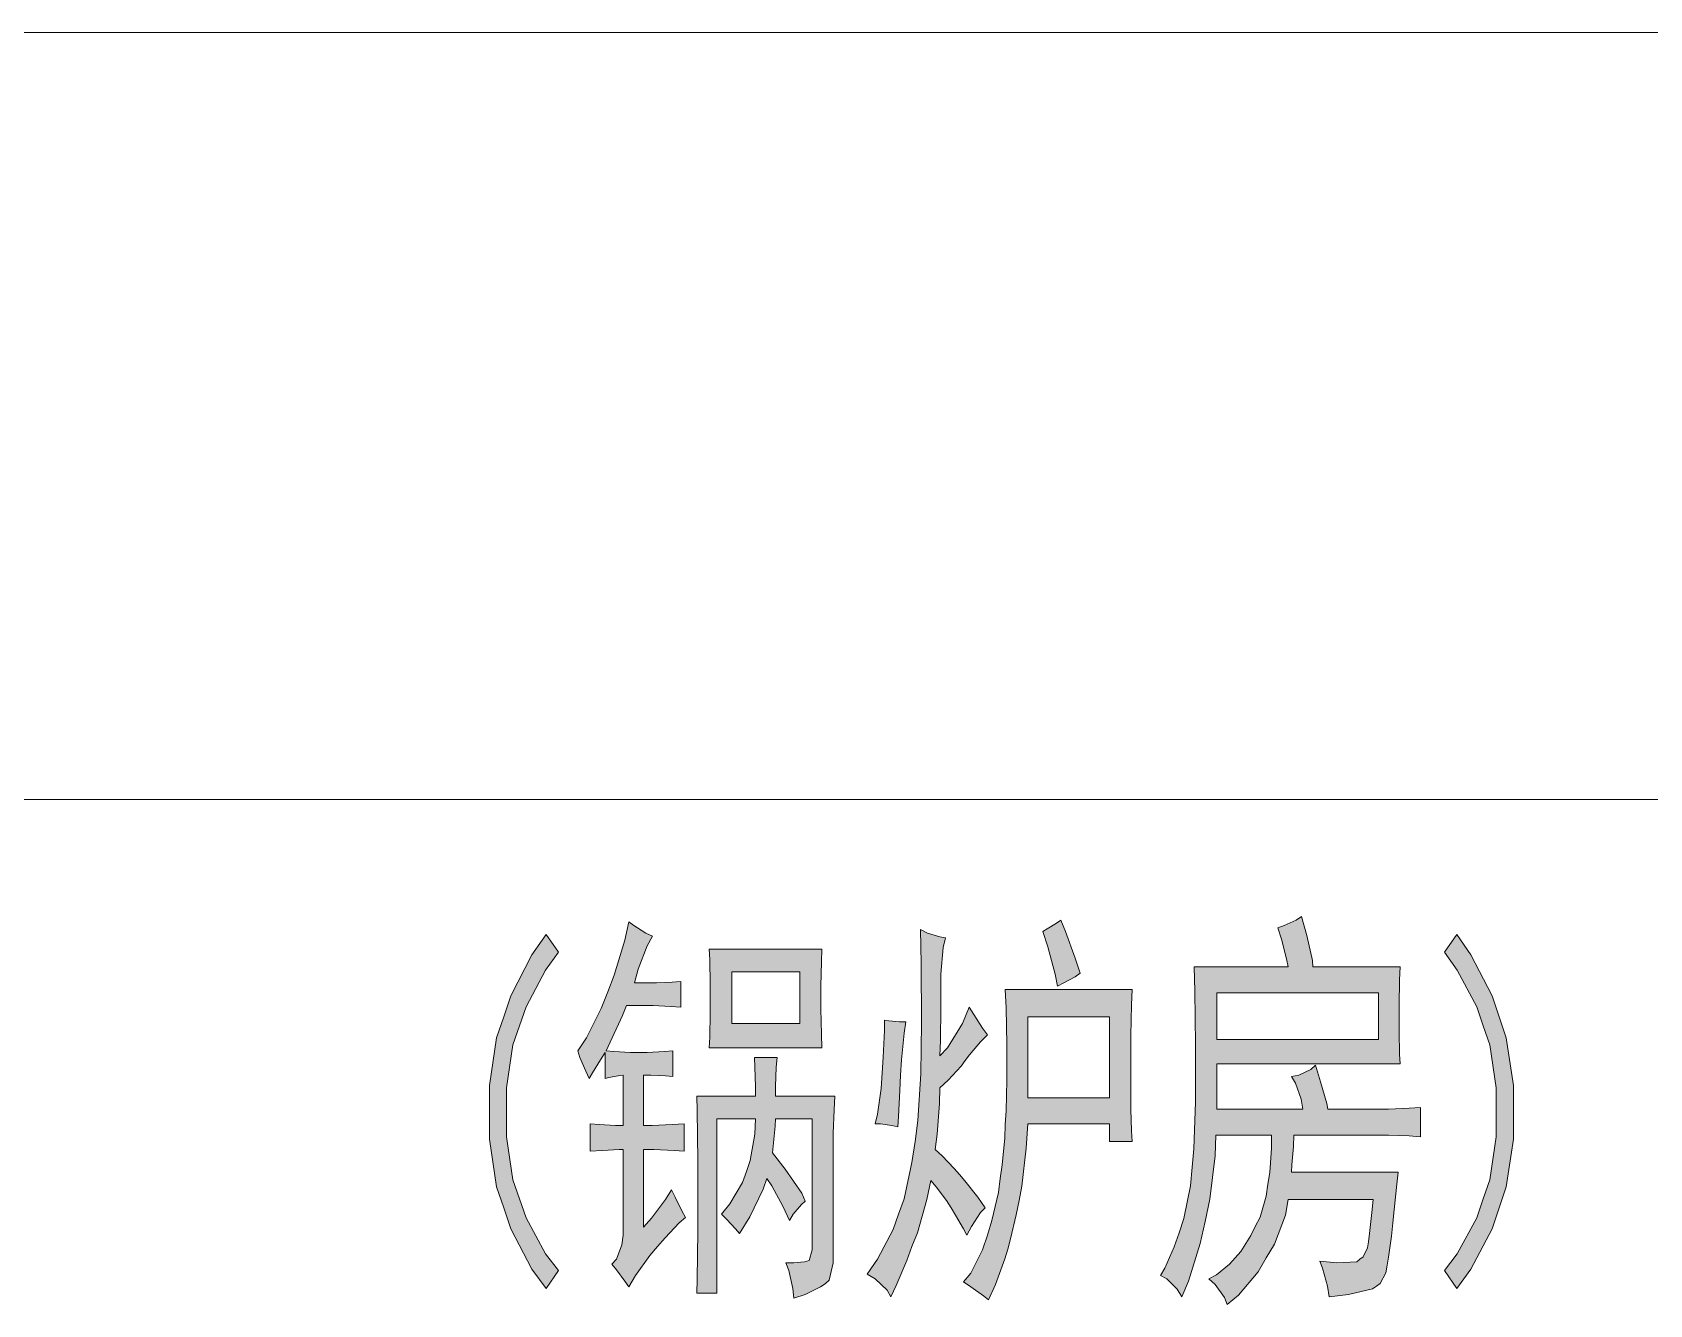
# Model space of a CAD drawing. Header units: millimetres. Extents: x 0 to 207, y 0 to 293.
# Drawn here: x 100.59 to 117.21, y 206.9 to 219.97 of the extents above; entities that cross this region are included whole.
import ezdxf

# ---------------------------------------------------------------- set-up
doc = ezdxf.new("R2010")
doc.units = ezdxf.units.MM

msp = doc.modelspace()

# ---------------------------------------------------------------- hatches: boundary and pattern name
h = msp.add_hatch(color=0)
h.paths.add_polyline_path([(113.534472, 209.246611), (113.608556, 209.260722), (113.732028, 209.320694), (113.777889, 209.363028), (113.830806, 209.193694), (113.894306, 208.971444), (113.904889, 208.911472), (114.427, 208.911472), (114.529306, 208.911472), (114.740972, 208.922056), (114.857389, 208.929111), (114.857389, 208.62925), (114.740972, 208.639833), (114.529306, 208.646889), (114.427, 208.646889), (113.555639, 208.646889), (113.552111, 208.530472), (113.538, 208.339972), (113.534472, 208.265889), (114.628083, 208.265889), (114.613972, 208.142417), (114.589278, 207.877833), (114.575167, 207.743778), (114.561056, 207.606194), (114.529306, 207.391), (114.515194, 207.309861), (114.501083, 207.23225), (114.444639, 207.122889), (114.405833, 207.094667), (114.3635, 207.066444), (114.120083, 207.01), (113.919, 206.985306), (113.901361, 207.094667), (113.851972, 207.278111), (113.82375, 207.352194), (114.000139, 207.334556), (114.20475, 207.345139), (114.2365, 207.369833), (114.26825, 207.394528), (114.314111, 207.48625), (114.324694, 207.54975), (114.335278, 207.634417), (114.359972, 207.849611), (114.370556, 207.983667), (113.499194, 207.983667), (113.470972, 207.824917), (113.358083, 207.525056), (113.273417, 207.383944), (113.18875, 207.242833), (112.987667, 207.002944), (112.87125, 206.904167), (112.843028, 206.97825), (112.747778, 207.112306), (112.684278, 207.16875), (112.761889, 207.211083), (112.895944, 207.320444), (112.952389, 207.383944), (113.012361, 207.450972), (113.114667, 207.61325), (113.160528, 207.7085), (113.209917, 207.80375), (113.273417, 208.018944), (113.291056, 208.142417), (113.308694, 208.262361), (113.326333, 208.512833), (113.326333, 208.646889), (112.754833, 208.646889), (112.747778, 208.431694), (112.694861, 207.987194), (112.645472, 207.757889), (112.596083, 207.532111), (112.476139, 207.144056), (112.405583, 206.985306), (112.359722, 207.062917), (112.250361, 207.16875), (112.186861, 207.204028), (112.232722, 207.278111), (112.327972, 207.496833), (112.377361, 207.641472), (112.42675, 207.789639), (112.493778, 208.124778), (112.511417, 208.315278), (112.529056, 208.505778), (112.546694, 208.989083), (112.546694, 209.278361), (112.546694, 209.578222), (112.539639, 210.125028), (112.532583, 210.3755), (113.499194, 210.3755), (113.481556, 210.456639), (113.428639, 210.657722), (113.393361, 210.774139), (113.456861, 210.798833), (113.580333, 210.855278), (113.636778, 210.890556), (113.689694, 210.696528), (113.749667, 210.439), (113.753194, 210.3755), (114.64925, 210.3755), (114.642194, 210.241444), (114.638667, 209.976861), (114.638667, 209.842806), (114.638667, 209.70875), (114.642194, 209.475917), (114.64925, 209.377139), (112.765417, 209.377139), (112.765417, 208.911472), (113.650889, 208.911472), (113.63325, 209.013778), (113.573278, 209.179583)])
h.paths.add_polyline_path([(114.427, 209.627611), (114.427, 210.107389), (112.765417, 210.107389), (112.765417, 209.627611)])
h = msp.add_hatch(color=0)
h.dxf.hatch_style = 2
h.paths.add_polyline_path([(107.258556, 209.959222), (107.152722, 209.966278), (106.972806, 209.976861), (106.898722, 209.976861), (106.701167, 209.976861), (106.658833, 209.874556), (106.553, 209.64525), (106.4895, 209.511194), (106.570639, 209.504139), (106.739972, 209.493556), (106.828167, 209.493556), (106.912833, 209.493556), (107.089222, 209.504139), (107.177417, 209.511194), (107.177417, 209.246611), (107.099806, 209.253667), (106.948111, 209.260722), (106.874028, 209.260722), (106.874028, 208.745667), (106.962222, 208.745667), (107.170361, 208.75625), (107.293833, 208.763306), (107.293833, 208.481083), (107.188, 208.488139), (106.979861, 208.498722), (106.874028, 208.498722), (106.874028, 207.701444), (106.955167, 207.793167), (107.099806, 207.983667), (107.163306, 208.082444), (107.198583, 208.008361), (107.269139, 207.86725), (107.304417, 207.800222), (107.240917, 207.743778), (107.096278, 207.592083), (107.018667, 207.500361), (106.941056, 207.408639), (106.792889, 207.204028), (106.722333, 207.087611), (106.683528, 207.144056), (106.595333, 207.260472), (106.549472, 207.320444), (106.595333, 207.369833), (106.651778, 207.518), (106.665889, 207.616778), (106.665889, 208.498722), (106.623556, 208.498722), (106.454222, 208.488139), (106.327222, 208.481083), (106.327222, 208.763306), (106.418944, 208.75625), (106.588278, 208.745667), (106.665889, 208.745667), (106.665889, 209.260722), (106.612972, 209.253667), (106.517722, 209.236028), (106.478917, 209.228972), (106.478917, 209.493556), (106.433056, 209.419472), (106.351917, 209.285417), (106.316639, 209.228972), (106.281361, 209.303056), (106.221389, 209.444167), (106.200222, 209.511194), (106.288417, 209.64525), (106.440111, 209.945111), (106.507139, 210.117972), (106.574167, 210.287306), (106.683528, 210.647139), (106.722333, 210.837639), (106.77525, 210.798833), (106.898722, 210.721222), (106.96575, 210.689472), (106.912833, 210.590694), (106.821111, 210.350806), (106.782306, 210.209694), (106.930472, 210.209694), (107.008083, 210.209694), (107.170361, 210.21675), (107.258556, 210.223806)])
h = msp.add_hatch(color=0)
h.dxf.hatch_style = 2
h.paths.add_polyline_path([(109.978472, 210.671833), (109.953778, 210.573056), (109.929083, 210.297889), (109.929083, 210.125028), (109.929083, 209.952167), (109.925556, 209.617028), (109.9185, 209.461806), (109.999639, 209.542944), (110.151333, 209.793417), (110.221889, 209.959222), (110.26775, 209.885139), (110.359472, 209.744028), (110.408861, 209.677), (110.338306, 209.602917), (110.225417, 209.468861), (110.179556, 209.412417), (110.137222, 209.352444), (110.006694, 209.211333), (109.9185, 209.130194), (109.914972, 208.971444), (109.890278, 208.653944), (109.872639, 208.498722), (109.943194, 208.431694), (110.066667, 208.301167), (110.123111, 208.241194), (110.176028, 208.177694), (110.310083, 208.008361), (110.384167, 207.899), (110.338306, 207.849611), (110.243056, 207.7085), (110.197194, 207.616778), (110.161917, 207.683806), (110.080778, 207.824917), (110.034917, 207.899), (109.989056, 207.973083), (109.883222, 208.114194), (109.826778, 208.181222), (109.784444, 207.983667), (109.689194, 207.641472), (109.63275, 207.500361), (109.579833, 207.35925), (109.470472, 207.101722), (109.417556, 206.985306), (109.37875, 207.052333), (109.255278, 207.16875), (109.174139, 207.218139), (109.279972, 207.369833), (109.438722, 207.67675), (109.495167, 207.831972), (109.551611, 207.990722), (109.63275, 208.364667), (109.6645, 208.579861), (109.692722, 208.795056), (109.724472, 209.274833), (109.728, 209.535889), (109.731528, 209.796944), (109.728, 210.40725), (109.720944, 210.7565), (109.7915, 210.721222), (109.9185, 210.682417)])
h = msp.add_hatch(color=0)
h.dxf.hatch_style = 2
h.paths.add_polyline_path([(111.163806, 210.855278), (111.209667, 210.738861), (111.308444, 210.463694), (111.361361, 210.308472), (111.308444, 210.273194), (111.192028, 210.209694), (111.128528, 210.174417), (111.103833, 210.297889), (111.02975, 210.580111), (110.976833, 210.738861), (111.022694, 210.763556), (111.117944, 210.823528)])
h = msp.add_hatch(color=0)
h.dxf.hatch_style = 2
h.paths.add_polyline_path([(106.002667, 207.253417), (105.875667, 207.069972), (105.7275, 207.267528), (105.512306, 207.683806), (105.438222, 207.899), (105.364139, 208.114194), (105.293583, 208.604556), (105.293583, 208.879722), (105.293583, 209.154889), (105.364139, 209.64525), (105.438222, 209.860444), (105.512306, 210.075639), (105.7275, 210.498972), (105.875667, 210.707111), (106.002667, 210.523667), (105.868611, 210.340222), (105.667528, 209.96275), (105.6005, 209.768722), (105.533472, 209.574694), (105.466444, 209.130194), (105.466444, 208.879722), (105.466444, 208.62925), (105.533472, 208.18475), (105.6005, 207.990722), (105.667528, 207.796694), (105.868611, 207.426278)])
h = msp.add_hatch(color=0)
h.dxf.hatch_style = 2
h.paths.add_polyline_path([(115.813417, 208.879722), (115.813417, 208.604556), (115.739333, 208.114194), (115.66525, 207.899), (115.594694, 207.683806), (115.375972, 207.267528), (115.231333, 207.069972), (115.104333, 207.253417), (115.234861, 207.426278), (115.435944, 207.796694), (115.502972, 207.990722), (115.57, 208.18475), (115.637028, 208.62925), (115.637028, 208.879722), (115.637028, 209.130194), (115.57, 209.574694), (115.502972, 209.768722), (115.435944, 209.96275), (115.234861, 210.340222), (115.104333, 210.523667), (115.231333, 210.707111), (115.375972, 210.498972), (115.594694, 210.075639), (115.66525, 209.860444), (115.739333, 209.64525), (115.813417, 209.154889)])
h = msp.add_hatch(color=0)
h.paths.add_polyline_path([(107.547833, 209.542944), (107.554889, 209.652306), (107.558417, 209.89925), (107.558417, 210.040361), (107.558417, 210.192056), (107.554889, 210.449583), (107.547833, 210.555417), (108.708472, 210.555417), (108.704944, 210.424889), (108.697889, 210.174417), (108.697889, 210.058), (108.697889, 209.941583), (108.704944, 209.684056), (108.708472, 209.542944)])
h.paths.add_polyline_path([(108.479167, 209.793417), (108.479167, 210.322583), (107.780667, 210.322583), (107.780667, 209.793417)])
h = msp.add_hatch(color=0)
h.paths.add_polyline_path([(111.894056, 210.142667), (111.890528, 209.983917), (111.883472, 209.669944), (111.883472, 209.511194), (111.883472, 209.027889), (111.883472, 208.911472), (111.890528, 208.689222), (111.894056, 208.579861), (111.661222, 208.579861), (111.661222, 208.763306), (110.825139, 208.763306), (110.8075, 208.512833), (110.761639, 208.12125), (110.733417, 207.973083), (110.705194, 207.828444), (110.645222, 207.5815), (110.617, 207.475667), (110.588778, 207.373361), (110.49, 207.112306), (110.419444, 206.953556), (110.366528, 206.995889), (110.239528, 207.087611), (110.161917, 207.137), (110.239528, 207.228722), (110.359472, 207.468611), (110.408861, 207.616778), (110.454722, 207.768472), (110.52175, 208.05775), (110.539389, 208.198861), (110.560556, 208.339972), (110.588778, 208.618667), (110.592306, 208.75625), (110.599361, 208.893833), (110.606417, 209.211333), (110.606417, 209.394778), (110.606417, 209.578222), (110.599361, 209.952167), (110.592306, 210.142667)])
h.paths.add_polyline_path([(111.661222, 209.027889), (111.661222, 209.860444), (110.825139, 209.860444), (110.825139, 209.027889)])
h = msp.add_hatch(color=0)
h.dxf.hatch_style = 2
h.paths.add_polyline_path([(109.56925, 209.811056), (109.551611, 209.694639), (109.526917, 209.419472), (109.516333, 209.260722), (109.509278, 209.1055), (109.495167, 208.837389), (109.488111, 208.731556), (109.424611, 208.745667), (109.308194, 208.763306), (109.255278, 208.763306), (109.279972, 208.862083), (109.31525, 209.123139), (109.325833, 209.285417), (109.336417, 209.447694), (109.350528, 209.719333), (109.350528, 209.825167), (109.396389, 209.818111), (109.50575, 209.811056)])
h = msp.add_hatch(color=0)
h.dxf.hatch_style = 2
h.paths.add_polyline_path([(108.246333, 209.444167), (108.239278, 209.345389), (108.232222, 209.144306), (108.232222, 209.045528), (108.839, 209.045528), (108.831944, 208.904417), (108.824889, 208.664528), (108.824889, 208.56575), (108.824889, 207.48625), (108.824889, 207.334556), (108.782556, 207.154639), (108.740222, 207.119361), (108.694361, 207.087611), (108.535611, 207.01), (108.419194, 206.971194), (108.408611, 207.069972), (108.366278, 207.253417), (108.338056, 207.334556), (108.419194, 207.334556), (108.528556, 207.345139), (108.55325, 207.352194), (108.577944, 207.35925), (108.606167, 207.468611), (108.606167, 207.567389), (108.606167, 208.812694), (108.232222, 208.812694), (108.228694, 208.738611), (108.211056, 208.56575), (108.200472, 208.463444), (108.331, 208.297639), (108.500333, 208.050694), (108.535611, 207.966028), (108.496806, 207.934278), (108.412139, 207.831972), (108.373333, 207.768472), (108.309833, 207.909583), (108.193417, 208.124778), (108.1405, 208.198861), (108.105222, 208.0895), (107.967639, 207.807278), (107.861806, 207.634417), (107.819472, 207.683806), (107.72775, 207.782583), (107.674833, 207.831972), (107.763028, 207.941333), (107.890028, 208.160056), (107.932361, 208.272944), (107.971167, 208.385833), (108.017028, 208.653944), (108.024083, 208.812694), (107.628972, 208.812694), (107.628972, 207.020583), (107.420833, 207.020583), (107.424361, 207.161694), (107.431417, 207.659111), (107.431417, 208.015417), (107.431417, 208.382306), (107.424361, 208.897361), (107.420833, 209.045528), (108.024083, 209.045528), (108.024083, 209.144306), (108.017028, 209.345389), (108.0135, 209.444167)])

# ---------------------------------------------------------------- linework, layer by layer
at = {"color": 0, "lineweight": 0}
for points in [[(25.124833, 219.974583), (201.9935, 219.974583)], [(25.124833, 212.093528), (201.9935, 212.093528)]]:
    msp.add_lwpolyline(points, dxfattribs=at)
for points in [[(113.534472, 209.246611), (113.608556, 209.260722), (113.732028, 209.320694), (113.777889, 209.363028), (113.830806, 209.193694), (113.894306, 208.971444), (113.904889, 208.911472), (114.427, 208.911472), (114.529306, 208.911472), (114.740972, 208.922056), (114.857389, 208.929111), (114.857389, 208.62925), (114.740972, 208.639833), (114.529306, 208.646889), (114.427, 208.646889), (113.555639, 208.646889), (113.552111, 208.530472), (113.538, 208.339972), (113.534472, 208.265889), (114.628083, 208.265889), (114.613972, 208.142417), (114.589278, 207.877833), (114.575167, 207.743778), (114.561056, 207.606194), (114.529306, 207.391), (114.515194, 207.309861), (114.501083, 207.23225), (114.444639, 207.122889), (114.405833, 207.094667), (114.3635, 207.066444), (114.120083, 207.01), (113.919, 206.985306), (113.901361, 207.094667), (113.851972, 207.278111), (113.82375, 207.352194), (114.000139, 207.334556), (114.20475, 207.345139), (114.2365, 207.369833), (114.26825, 207.394528), (114.314111, 207.48625), (114.324694, 207.54975), (114.335278, 207.634417), (114.359972, 207.849611), (114.370556, 207.983667), (113.499194, 207.983667), (113.470972, 207.824917), (113.358083, 207.525056), (113.273417, 207.383944), (113.18875, 207.242833), (112.987667, 207.002944), (112.87125, 206.904167), (112.843028, 206.97825), (112.747778, 207.112306), (112.684278, 207.16875), (112.761889, 207.211083), (112.895944, 207.320444), (112.952389, 207.383944), (113.012361, 207.450972), (113.114667, 207.61325), (113.160528, 207.7085), (113.209917, 207.80375), (113.273417, 208.018944), (113.291056, 208.142417), (113.308694, 208.262361), (113.326333, 208.512833), (113.326333, 208.646889), (112.754833, 208.646889), (112.747778, 208.431694), (112.694861, 207.987194), (112.645472, 207.757889), (112.596083, 207.532111), (112.476139, 207.144056), (112.405583, 206.985306), (112.359722, 207.062917), (112.250361, 207.16875), (112.186861, 207.204028), (112.232722, 207.278111), (112.327972, 207.496833), (112.377361, 207.641472), (112.42675, 207.789639), (112.493778, 208.124778), (112.511417, 208.315278), (112.529056, 208.505778), (112.546694, 208.989083), (112.546694, 209.278361), (112.546694, 209.578222), (112.539639, 210.125028), (112.532583, 210.3755), (113.499194, 210.3755), (113.481556, 210.456639), (113.428639, 210.657722), (113.393361, 210.774139), (113.456861, 210.798833), (113.580333, 210.855278), (113.636778, 210.890556), (113.689694, 210.696528), (113.749667, 210.439), (113.753194, 210.3755), (114.64925, 210.3755), (114.642194, 210.241444), (114.638667, 209.976861), (114.638667, 209.842806), (114.638667, 209.70875), (114.642194, 209.475917), (114.64925, 209.377139), (112.765417, 209.377139), (112.765417, 208.911472), (113.650889, 208.911472), (113.63325, 209.013778), (113.573278, 209.179583)], [(107.258556, 209.959222), (107.152722, 209.966278), (106.972806, 209.976861), (106.898722, 209.976861), (106.701167, 209.976861), (106.658833, 209.874556), (106.553, 209.64525), (106.4895, 209.511194), (106.570639, 209.504139), (106.739972, 209.493556), (106.828167, 209.493556), (106.912833, 209.493556), (107.089222, 209.504139), (107.177417, 209.511194), (107.177417, 209.246611), (107.099806, 209.253667), (106.948111, 209.260722), (106.874028, 209.260722), (106.874028, 208.745667), (106.962222, 208.745667), (107.170361, 208.75625), (107.293833, 208.763306), (107.293833, 208.481083), (107.188, 208.488139), (106.979861, 208.498722), (106.874028, 208.498722), (106.874028, 207.701444), (106.955167, 207.793167), (107.099806, 207.983667), (107.163306, 208.082444), (107.198583, 208.008361), (107.269139, 207.86725), (107.304417, 207.800222), (107.240917, 207.743778), (107.096278, 207.592083), (107.018667, 207.500361), (106.941056, 207.408639), (106.792889, 207.204028), (106.722333, 207.087611), (106.683528, 207.144056), (106.595333, 207.260472), (106.549472, 207.320444), (106.595333, 207.369833), (106.651778, 207.518), (106.665889, 207.616778), (106.665889, 208.498722), (106.623556, 208.498722), (106.454222, 208.488139), (106.327222, 208.481083), (106.327222, 208.763306), (106.418944, 208.75625), (106.588278, 208.745667), (106.665889, 208.745667), (106.665889, 209.260722), (106.612972, 209.253667), (106.517722, 209.236028), (106.478917, 209.228972), (106.478917, 209.493556), (106.433056, 209.419472), (106.351917, 209.285417), (106.316639, 209.228972), (106.281361, 209.303056), (106.221389, 209.444167), (106.200222, 209.511194), (106.288417, 209.64525), (106.440111, 209.945111), (106.507139, 210.117972), (106.574167, 210.287306), (106.683528, 210.647139), (106.722333, 210.837639), (106.77525, 210.798833), (106.898722, 210.721222), (106.96575, 210.689472), (106.912833, 210.590694), (106.821111, 210.350806), (106.782306, 210.209694), (106.930472, 210.209694), (107.008083, 210.209694), (107.170361, 210.21675), (107.258556, 210.223806)], [(109.978472, 210.671833), (109.953778, 210.573056), (109.929083, 210.297889), (109.929083, 210.125028), (109.929083, 209.952167), (109.925556, 209.617028), (109.9185, 209.461806), (109.999639, 209.542944), (110.151333, 209.793417), (110.221889, 209.959222), (110.26775, 209.885139), (110.359472, 209.744028), (110.408861, 209.677), (110.338306, 209.602917), (110.225417, 209.468861), (110.179556, 209.412417), (110.137222, 209.352444), (110.006694, 209.211333), (109.9185, 209.130194), (109.914972, 208.971444), (109.890278, 208.653944), (109.872639, 208.498722), (109.943194, 208.431694), (110.066667, 208.301167), (110.123111, 208.241194), (110.176028, 208.177694), (110.310083, 208.008361), (110.384167, 207.899), (110.338306, 207.849611), (110.243056, 207.7085), (110.197194, 207.616778), (110.161917, 207.683806), (110.080778, 207.824917), (110.034917, 207.899), (109.989056, 207.973083), (109.883222, 208.114194), (109.826778, 208.181222), (109.784444, 207.983667), (109.689194, 207.641472), (109.63275, 207.500361), (109.579833, 207.35925), (109.470472, 207.101722), (109.417556, 206.985306), (109.37875, 207.052333), (109.255278, 207.16875), (109.174139, 207.218139), (109.279972, 207.369833), (109.438722, 207.67675), (109.495167, 207.831972), (109.551611, 207.990722), (109.63275, 208.364667), (109.6645, 208.579861), (109.692722, 208.795056), (109.724472, 209.274833), (109.728, 209.535889), (109.731528, 209.796944), (109.728, 210.40725), (109.720944, 210.7565), (109.7915, 210.721222), (109.9185, 210.682417)], [(111.163806, 210.855278), (111.209667, 210.738861), (111.308444, 210.463694), (111.361361, 210.308472), (111.308444, 210.273194), (111.192028, 210.209694), (111.128528, 210.174417), (111.103833, 210.297889), (111.02975, 210.580111), (110.976833, 210.738861), (111.022694, 210.763556), (111.117944, 210.823528)], [(106.002667, 207.253417), (105.875667, 207.069972), (105.7275, 207.267528), (105.512306, 207.683806), (105.438222, 207.899), (105.364139, 208.114194), (105.293583, 208.604556), (105.293583, 208.879722), (105.293583, 209.154889), (105.364139, 209.64525), (105.438222, 209.860444), (105.512306, 210.075639), (105.7275, 210.498972), (105.875667, 210.707111), (106.002667, 210.523667), (105.868611, 210.340222), (105.667528, 209.96275), (105.6005, 209.768722), (105.533472, 209.574694), (105.466444, 209.130194), (105.466444, 208.879722), (105.466444, 208.62925), (105.533472, 208.18475), (105.6005, 207.990722), (105.667528, 207.796694), (105.868611, 207.426278)], [(115.813417, 208.879722), (115.813417, 208.604556), (115.739333, 208.114194), (115.66525, 207.899), (115.594694, 207.683806), (115.375972, 207.267528), (115.231333, 207.069972), (115.104333, 207.253417), (115.234861, 207.426278), (115.435944, 207.796694), (115.502972, 207.990722), (115.57, 208.18475), (115.637028, 208.62925), (115.637028, 208.879722), (115.637028, 209.130194), (115.57, 209.574694), (115.502972, 209.768722), (115.435944, 209.96275), (115.234861, 210.340222), (115.104333, 210.523667), (115.231333, 210.707111), (115.375972, 210.498972), (115.594694, 210.075639), (115.66525, 209.860444), (115.739333, 209.64525), (115.813417, 209.154889)], [(107.547833, 209.542944), (107.554889, 209.652306), (107.558417, 209.89925), (107.558417, 210.040361), (107.558417, 210.192056), (107.554889, 210.449583), (107.547833, 210.555417), (108.708472, 210.555417), (108.704944, 210.424889), (108.697889, 210.174417), (108.697889, 210.058), (108.697889, 209.941583), (108.704944, 209.684056), (108.708472, 209.542944)], [(108.479167, 209.793417), (108.479167, 210.322583), (107.780667, 210.322583), (107.780667, 209.793417)], [(111.894056, 210.142667), (111.890528, 209.983917), (111.883472, 209.669944), (111.883472, 209.511194), (111.883472, 209.027889), (111.883472, 208.911472), (111.890528, 208.689222), (111.894056, 208.579861), (111.661222, 208.579861), (111.661222, 208.763306), (110.825139, 208.763306), (110.8075, 208.512833), (110.761639, 208.12125), (110.733417, 207.973083), (110.705194, 207.828444), (110.645222, 207.5815), (110.617, 207.475667), (110.588778, 207.373361), (110.49, 207.112306), (110.419444, 206.953556), (110.366528, 206.995889), (110.239528, 207.087611), (110.161917, 207.137), (110.239528, 207.228722), (110.359472, 207.468611), (110.408861, 207.616778), (110.454722, 207.768472), (110.52175, 208.05775), (110.539389, 208.198861), (110.560556, 208.339972), (110.588778, 208.618667), (110.592306, 208.75625), (110.599361, 208.893833), (110.606417, 209.211333), (110.606417, 209.394778), (110.606417, 209.578222), (110.599361, 209.952167), (110.592306, 210.142667)], [(114.427, 209.627611), (114.427, 210.107389), (112.765417, 210.107389), (112.765417, 209.627611)], [(109.56925, 209.811056), (109.551611, 209.694639), (109.526917, 209.419472), (109.516333, 209.260722), (109.509278, 209.1055), (109.495167, 208.837389), (109.488111, 208.731556), (109.424611, 208.745667), (109.308194, 208.763306), (109.255278, 208.763306), (109.279972, 208.862083), (109.31525, 209.123139), (109.325833, 209.285417), (109.336417, 209.447694), (109.350528, 209.719333), (109.350528, 209.825167), (109.396389, 209.818111), (109.50575, 209.811056)], [(111.661222, 209.027889), (111.661222, 209.860444), (110.825139, 209.860444), (110.825139, 209.027889)], [(108.246333, 209.444167), (108.239278, 209.345389), (108.232222, 209.144306), (108.232222, 209.045528), (108.839, 209.045528), (108.831944, 208.904417), (108.824889, 208.664528), (108.824889, 208.56575), (108.824889, 207.48625), (108.824889, 207.334556), (108.782556, 207.154639), (108.740222, 207.119361), (108.694361, 207.087611), (108.535611, 207.01), (108.419194, 206.971194), (108.408611, 207.069972), (108.366278, 207.253417), (108.338056, 207.334556), (108.419194, 207.334556), (108.528556, 207.345139), (108.55325, 207.352194), (108.577944, 207.35925), (108.606167, 207.468611), (108.606167, 207.567389), (108.606167, 208.812694), (108.232222, 208.812694), (108.228694, 208.738611), (108.211056, 208.56575), (108.200472, 208.463444), (108.331, 208.297639), (108.500333, 208.050694), (108.535611, 207.966028), (108.496806, 207.934278), (108.412139, 207.831972), (108.373333, 207.768472), (108.309833, 207.909583), (108.193417, 208.124778), (108.1405, 208.198861), (108.105222, 208.0895), (107.967639, 207.807278), (107.861806, 207.634417), (107.819472, 207.683806), (107.72775, 207.782583), (107.674833, 207.831972), (107.763028, 207.941333), (107.890028, 208.160056), (107.932361, 208.272944), (107.971167, 208.385833), (108.017028, 208.653944), (108.024083, 208.812694), (107.628972, 208.812694), (107.628972, 207.020583), (107.420833, 207.020583), (107.424361, 207.161694), (107.431417, 207.659111), (107.431417, 208.015417), (107.431417, 208.382306), (107.424361, 208.897361), (107.420833, 209.045528), (108.024083, 209.045528), (108.024083, 209.144306), (108.017028, 209.345389), (108.0135, 209.444167)]]:
    msp.add_lwpolyline(points, close=True, dxfattribs=at)

doc.saveas('drawing.dxf')
